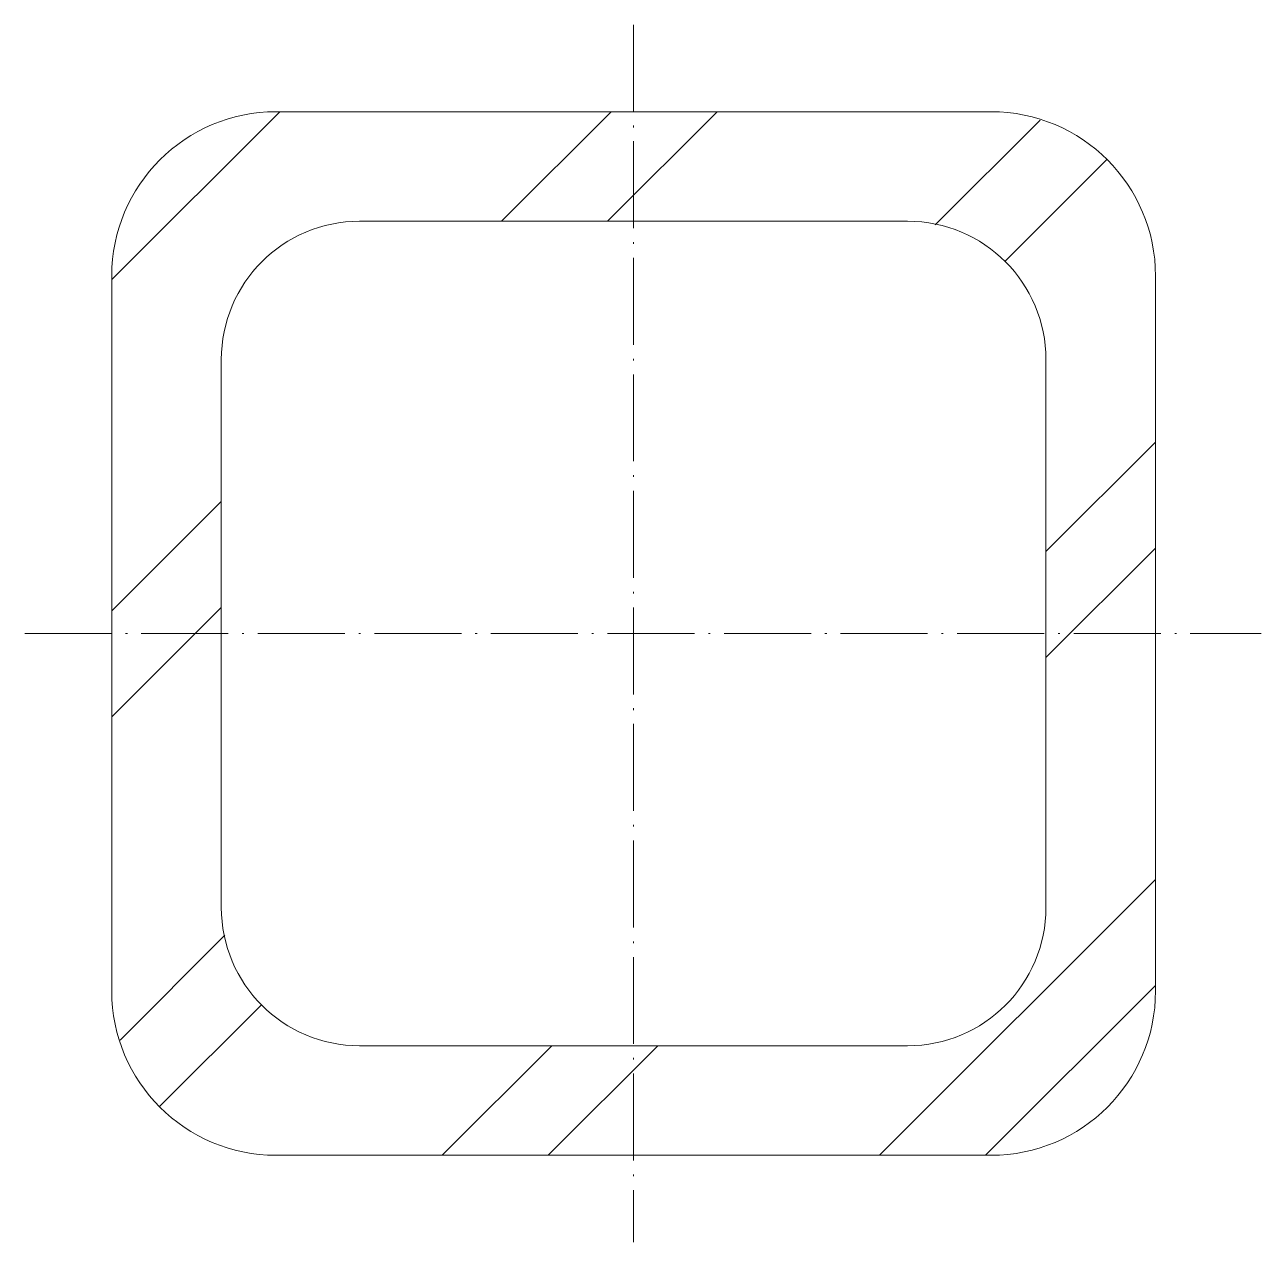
# Model space of a CAD drawing. Header units: metres. Extents: x -35 to 36.1, y -35 to 35.
import ezdxf

# ---------------------------------------------------------------- set-up
doc = ezdxf.new("R2010")
doc.units = ezdxf.units.M
doc.linetypes.add('MV_hartlijn_staal', pattern=[6.6, 5, -0.8, 0, -0.8])
doc.layers.add('A-DETL-GENF', color=92, linetype='Continuous', lineweight=18)

# ---------------------------------------------------------------- blocks, each defined once
blk = doc.blocks.new('28 Staalprofielen- koker SHS-2d - K60_6_3-3532324-00_0 Basismaterialen')
at = {"layer": 'A-DETL-GENF', "lineweight": 13}
h = blk.add_hatch(dxfattribs=at)
h.set_pattern_fill('FP_449', color=256, style=0, pattern_type=2)
h.set_pattern_definition([(45, (4870.222, 6711.937), (-12.57236, 12.57236), []), (45, (4870.222, 6730.987), (-12.57236, 12.57236), [])])
h.paths.add_polyline_path([(-20.55, -30), (20.55, -30), (22.996, -29.678), (25.275, -28.734), (27.232, -27.232), (28.734, -25.275), (29.678, -22.996), (30, -20.55), (30, 20.55), (29.678, 22.996), (28.734, 25.275), (27.232, 27.232), (25.275, 28.734), (22.996, 29.678), (20.55, 30), (-20.55, 30), (-22.996, 29.678), (-25.275, 28.734), (-27.232, 27.232), (-28.734, 25.275), (-29.678, 22.996), (-30, 20.55), (-30, -20.55), (-29.678, -22.996), (-28.734, -25.275), (-27.232, -27.232), (-25.275, -28.734), (-22.996, -29.678)])
h.paths.add_polyline_path([(-15.75, -23.7), (-17.808, -23.429), (-19.725, -22.635), (-21.371, -21.371), (-22.635, -19.725), (-23.429, -17.808), (-23.7, -15.75), (-23.7, 15.75), (-23.429, 17.808), (-22.635, 19.725), (-21.371, 21.371), (-19.725, 22.635), (-17.808, 23.429), (-15.75, 23.7), (15.75, 23.7), (17.808, 23.429), (19.725, 22.635), (21.371, 21.371), (22.635, 19.725), (23.429, 17.808), (23.7, 15.75), (23.7, -15.75), (23.429, -17.808), (22.635, -19.725), (21.371, -21.371), (19.725, -22.635), (17.808, -23.429), (15.75, -23.7)])
at = {"layer": 'A-DETL-GENF', "linetype": 'MV_hartlijn_staal', "lineweight": 13}
for p, q in [((0, 35), (0, -35)), ((-35, 0), (36.078, 0))]:
    blk.add_line(p, q, dxfattribs=at)
at = {"layer": 'A-DETL-GENF'}
for p, q in [((20.55, 30), (-20.55, 30)), ((-20.55, 30), (20.55, 30)), ((-15.75, 23.7), (15.75, 23.7)), ((-15.75, 23.7), (15.75, 23.7)), ((-30, 20.55), (-30, -20.55)), ((-30, -20.55), (-30, 20.55)), ((30, -20.55), (30, 20.55)), ((30, 20.55), (30, -20.55)), ((-23.7, -15.75), (-23.7, 15.75)), ((-23.7, -15.75), (-23.7, 15.75)), ((23.7, 15.75), (23.7, -15.75)), ((23.7, 15.75), (23.7, -15.75)), ((15.75, -23.7), (-15.75, -23.7)), ((15.75, -23.7), (-15.75, -23.7)), ((-20.55, -30), (20.55, -30)), ((20.55, -30), (-20.55, -30))]:
    blk.add_line(p, q, dxfattribs=at)
for centre, radius, start, end in [((-20.55, 20.55), 9.45, 90, 180), ((-20.55, 20.55), 9.45, 90, 180), ((20.55, 20.55), 9.45, 360, 90), ((20.55, 20.55), 9.45, 360, 90), ((-15.75, 15.75), 7.95, 90, 180), ((-15.75, 15.75), 7.95, 90, 180), ((15.75, 15.75), 7.95, 360, 90), ((15.75, 15.75), 7.95, 360, 90), ((-15.75, -15.75), 7.95, 180, 270), ((-15.75, -15.75), 7.95, 180, 270), ((15.75, -15.75), 7.95, 270, 0), ((15.75, -15.75), 7.95, 270, 360), ((-20.55, -20.55), 9.45, 180, 270), ((-20.55, -20.55), 9.45, 180, 270), ((20.55, -20.55), 9.45, 270, 0), ((20.55, -20.55), 9.45, 270, 0)]:
    blk.add_arc(centre, radius, start, end, dxfattribs=at)

msp = doc.modelspace()

# ---------------------------------------------------------------- block references
msp.add_blockref('28 Staalprofielen- koker SHS-2d - K60_6_3-3532324-00_0 Basismaterialen', (0, 0))

doc.saveas('drawing.dxf')
